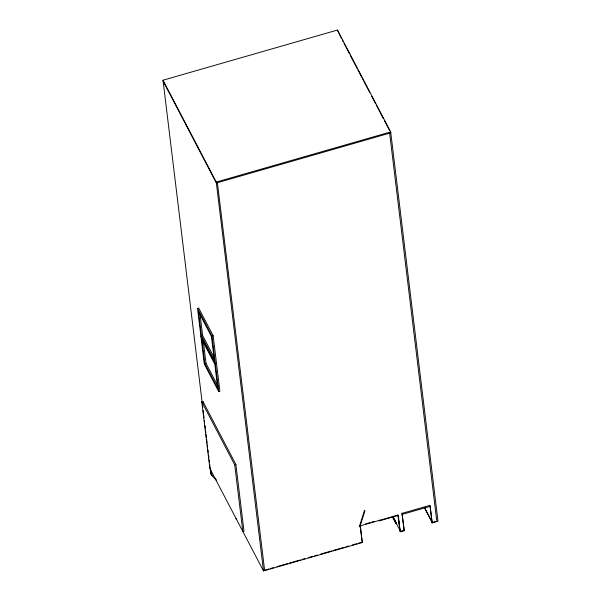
<?xml version="1.0" encoding="UTF-8"?>
<svg xmlns="http://www.w3.org/2000/svg" width="601" height="601" viewBox="0 0 601 601"><rect width="100%" height="100%" fill="white"/><g stroke="black" fill="none" stroke-linecap="round" stroke-linejoin="round"><path stroke-width="0.9" d="M202.229 403.046L163.006 80.218L337.439 30.05L390.688 131.904L437.994 521.247L432.179 522.915L429.97 505.967M163.006 80.218L216.247 182.073L390.688 131.904M390.8 132.829L216.36 182.997L163.119 81.143M197.526 308.403L198.683 308.065L213.152 335.741L219.906 391.296L218.741 391.634L204.272 363.951L197.526 308.403L211.995 336.079L218.741 391.634M201.448 335.801L214.369 360.525L211.447 336.455L198.518 311.731L201.448 335.801L202.605 335.471L214.241 357.723M211.995 336.079L213.152 335.741M204.821 363.575L217.75 388.306L214.82 364.229L201.898 339.505L204.821 363.575L205.985 363.244L218.05 386.323M216.533 363.522L215.368 363.853L200.899 336.177M201.786 401.829L202.943 401.498L235.885 464.505L243.991 531.171L242.827 531.509L234.721 464.843L201.786 401.829L209.884 468.495L263.501 570.95L362.35 542.523L360.33 525.852L398.117 514.982L400.176 531.885L404.24 530.713L401.941 512.984M234.721 464.843L235.885 464.505M402.137 513.352L430.046 505.321L432.179 522.915M365.536 523.929L370.028 522.637M371.831 522.119L374.528 521.345M398.178 515.448L379.276 520.879L379.028 520.053M430.166 506.335L402.257 514.366L402.061 513.998L404.24 530.713M392.348 516.379L399.943 530.225M392.4 516.837L395.849 523.441L396.322 523.306L392.919 516.792M403.496 530.127L403.962 530.247M268.955 568.959L264.478 570.244L264.665 570.612L217.337 182.291M270.75 568.441L273.432 567.667M277.023 566.638L287.774 563.543M289.569 563.032L300.32 559.937M302.115 559.418L304.805 558.645M308.388 557.615L312.866 556.331M314.661 555.812L317.351 555.039M320.934 554.009L331.684 550.914M333.48 550.403L344.238 547.308M346.026 546.79L348.715 546.016M352.299 544.987L356.784 543.695M358.572 543.184L361.261 542.41M403.511 530.24L403.902 530.127M404.037 530.225L403.587 530.473M397.982 515.08L400.086 531.224M401.017 531.216L404.052 530.345M431.991 522.547L435.868 521.435M209.689 464.445L210.823 473.731L212.746 475.744M214.677 477.765L215.962 479.11M210.823 473.731L211.59 475.203L216.736 480.59M341.451 38.426L337.439 30.05M342.315 40.087L343.179 41.739M344.042 43.4L349.241 53.331M350.105 54.992L357.032 68.236M357.895 69.896L361.794 77.349M362.658 79.001L369.585 92.253M371.749 96.393L375.648 103.845M376.511 105.498L383.438 118.75M384.302 120.41L389.501 130.342M424.629 507.762L431.879 521.623M424.261 507.409L431.931 522.081M392.866 516.327L396.269 522.84M362.35 542.523L362.102 541.689M389.636 133.159L436.837 521.578M398.501 515.703L398.718 517.506M399.154 521.112L399.38 522.915M398.275 515.913L398.711 519.549M398.936 521.36L399.928 529.534M395.796 522.975L395.849 523.441M360.352 527.287L361.336 535.386M361.554 537.189L361.99 540.787M216.247 182.073L263.501 570.95M236.298 518.918L236.358 519.377L236.11 518.55M200.02 314.173L202.605 335.471M203.281 341.022L205.985 363.244M202.943 401.498L203.168 403.346M211.026 470.575L211.59 475.203M202.567 405.833L202.792 407.696M203.138 410.483L203.476 413.278M203.701 415.141L204.04 417.928M204.378 420.723L204.603 422.578M204.941 425.373L205.287 428.16M205.512 430.023L205.85 432.818M206.075 434.673L206.413 437.468M206.639 439.331L207.09 443.05M207.315 444.913L207.661 447.7M207.886 449.563L208.224 452.35M208.449 454.213L208.9 457.932M209.125 459.795L209.464 462.582M364.379 510.767L359.315 526.761L359.879 526.769L364.942 510.775L364.379 510.767"/></g></svg>
